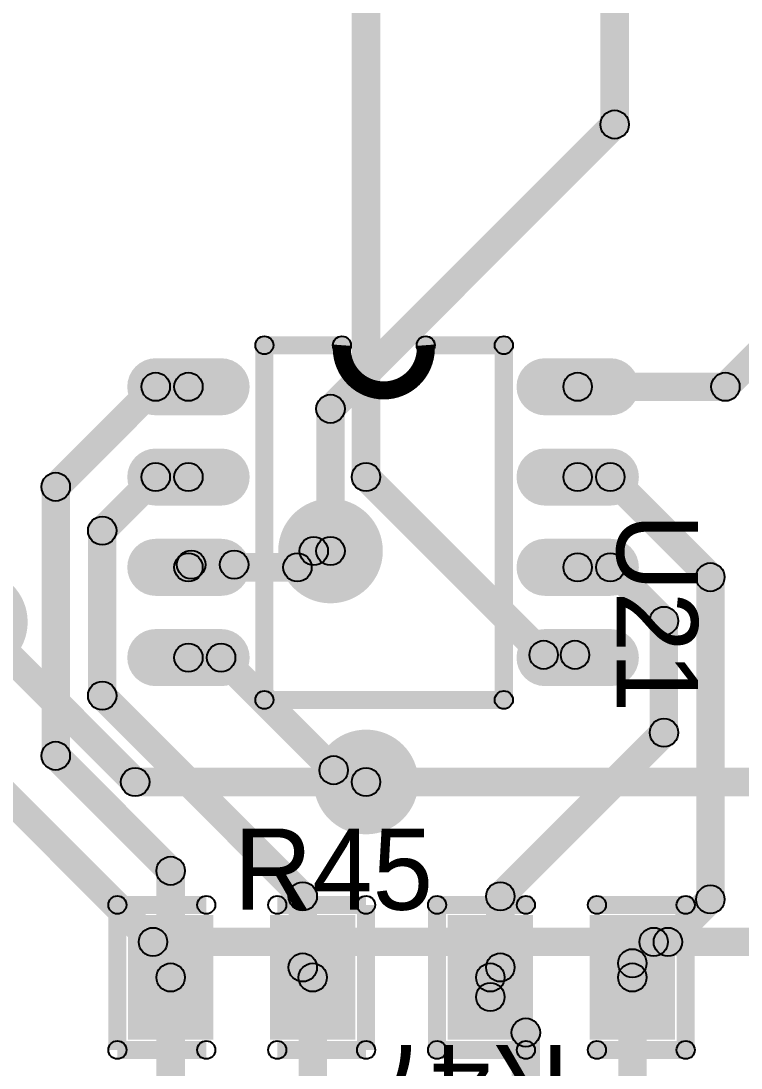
# Model space of a CAD drawing. Header units: millimetres. Extents: x 1.24 to 8.03, y 2.12 to 7.05.
# Drawn here: x 6.521 to 6.92, y 4.635 to 5.215 of the extents above; entities that cross this region are included whole.
import ezdxf

# ---------------------------------------------------------------- set-up
doc = ezdxf.new("R2010")
doc.units = ezdxf.units.MM
doc.header["$MEASUREMENT"] = 0
for name, color, linetype in [('BottomLayer', 5, 'Continuous'), ('BottomSolder', 6, 'Continuous'), ('TopLayer', 1, 'Continuous'), ('TopOverlay', 2, 'Continuous'), ('TopPaste', 8, 'Continuous'), ('TopSolder', 216, 'Continuous'), ('ViaHoleLayer', 16, 'Continuous')]:
    doc.layers.add(name, color=color, linetype=linetype)

# ---------------------------------------------------------------- blocks, each defined once
blk = doc.blocks.new('SOIC_8_L5_0_W4_0_P1_27_LS6_0_BL_1')
at = {"layer": 'TopLayer'}
h = blk.add_hatch(color=1, dxfattribs=at)
edge = h.paths.add_edge_path()
edge.add_arc((-0.075, 0.125984), 0.011811, 0, 180)
edge.add_line((-0.086811, 0.125984), (-0.086811, 0.089763))
edge.add_arc((-0.075, 0.089763), 0.011811, 180, 360)
edge.add_line((-0.063189, 0.089763), (-0.063189, 0.125984))
h = blk.add_hatch(color=1, dxfattribs=at)
edge = h.paths.add_edge_path()
edge.add_arc((-0.025, 0.125984), 0.011811, 0, 180)
edge.add_line((-0.036811, 0.125984), (-0.036811, 0.089763))
edge.add_arc((-0.025, 0.089763), 0.011811, 180, 360)
edge.add_line((-0.013189, 0.089763), (-0.013189, 0.125984))
h = blk.add_hatch(color=1, dxfattribs=at)
edge = h.paths.add_edge_path()
edge.add_arc((0.025, 0.125984), 0.011811, 0, 180)
edge.add_line((0.013189, 0.125984), (0.013189, 0.089763))
edge.add_arc((0.025, 0.089763), 0.011811, 180, 360)
edge.add_line((0.036811, 0.089763), (0.036811, 0.125984))
h = blk.add_hatch(color=1, dxfattribs=at)
edge = h.paths.add_edge_path()
edge.add_arc((0.075, 0.125984), 0.011811, 0, 180)
edge.add_line((0.063189, 0.125984), (0.063189, 0.089763))
edge.add_arc((0.075, 0.089763), 0.011811, 180, 360)
edge.add_line((0.086811, 0.089763), (0.086811, 0.125984))
h = blk.add_hatch(color=1, dxfattribs=at)
edge = h.paths.add_edge_path()
edge.add_arc((-0.075, -0.089763), 0.011811, 0, 180)
edge.add_line((-0.086811, -0.089763), (-0.086811, -0.125984))
edge.add_arc((-0.075, -0.125984), 0.011811, 180, 360)
edge.add_line((-0.063189, -0.125984), (-0.063189, -0.089763))
h = blk.add_hatch(color=1, dxfattribs=at)
edge = h.paths.add_edge_path()
edge.add_arc((-0.025, -0.089763), 0.011811, 0, 180)
edge.add_line((-0.036811, -0.089763), (-0.036811, -0.125984))
edge.add_arc((-0.025, -0.125984), 0.011811, 180, 360)
edge.add_line((-0.013189, -0.125984), (-0.013189, -0.089763))
h = blk.add_hatch(color=1, dxfattribs=at)
edge = h.paths.add_edge_path()
edge.add_arc((0.025, -0.089763), 0.011811, 0, 180)
edge.add_line((0.013189, -0.089763), (0.013189, -0.125984))
edge.add_arc((0.025, -0.125984), 0.011811, 180, 360)
edge.add_line((0.036811, -0.125984), (0.036811, -0.089763))
h = blk.add_hatch(color=1, dxfattribs=at)
edge = h.paths.add_edge_path()
edge.add_arc((0.075, -0.089763), 0.011811, 0, 180)
edge.add_line((0.063189, -0.089763), (0.063189, -0.125984))
edge.add_arc((0.075, -0.125984), 0.011811, 180, 360)
edge.add_line((0.086811, -0.125984), (0.086811, -0.089763))
at = {"layer": 'TopOverlay'}
h = blk.add_hatch(color=2, dxfattribs=at)
edge = h.paths.add_edge_path()
edge.add_arc((-0.098031, 0.066929), 0.005, 0, 360)
h = blk.add_hatch(color=2, dxfattribs=at)
edge = h.paths.add_edge_path()
edge.add_arc((-0.098031, 0.066929), 0.005, 0, 360)
for points in [[(0.098425, 0.071929), (0.098425, 0.061929), (-0.098031, 0.061929), (-0.098031, 0.071929)], [(-0.093031, 0.023622), (-0.103031, 0.023622), (-0.103031, 0.066929), (-0.093031, 0.066929)], [(0.103425, -0.065797), (0.093425, -0.065797), (0.093425, 0.066929), (0.103425, 0.066929)], [(-0.093031, -0.065797), (-0.103031, -0.065797), (-0.103031, -0.022835), (-0.093031, -0.022835)], [(0.098425, -0.060797), (0.098425, -0.070797), (-0.098031, -0.070797), (-0.098031, -0.060797)]]:
    blk.add_hatch(color=2, dxfattribs=at).paths.add_polyline_path(points)
h = blk.add_hatch(color=2, dxfattribs=at)
edge = h.paths.add_edge_path()
edge.add_arc((0.098425, 0.066929), 0.005, 0, 360)
h = blk.add_hatch(color=2, dxfattribs=at)
edge = h.paths.add_edge_path()
edge.add_arc((0.098425, 0.066929), 0.005, 0, 360)
h = blk.add_hatch(color=2, dxfattribs=at)
edge = h.paths.add_edge_path()
edge.add_arc((-0.098031, 0.023622), 0.005, 0, 360)
h = blk.add_hatch(color=2, dxfattribs=at)
edge = h.paths.add_edge_path()
edge.add_arc((-0.098031, 0.023622), 0.005, 0, 360)
h = blk.add_hatch(color=2, dxfattribs=at)
edge = h.paths.add_edge_path()
edge.add_arc((-0.098031, -0.022835), 0.005, 0, 360)
h = blk.add_hatch(color=2, dxfattribs=at)
edge = h.paths.add_edge_path()
edge.add_arc((-0.098031, -0.022835), 0.005, 0, 360)
h = blk.add_hatch(color=2, dxfattribs=at)
edge = h.paths.add_edge_path()
edge.add_arc((-0.098031, -0.065797), 0.005, 0, 360)
h = blk.add_hatch(color=2, dxfattribs=at)
edge = h.paths.add_edge_path()
edge.add_arc((-0.098031, -0.065797), 0.005, 0, 360)
h = blk.add_hatch(color=2, dxfattribs=at)
edge = h.paths.add_edge_path()
edge.add_arc((0.098425, -0.065797), 0.005, 0, 360)
h = blk.add_hatch(color=2, dxfattribs=at)
edge = h.paths.add_edge_path()
edge.add_arc((0.098425, -0.065797), 0.005, 0, 360)
at = {"layer": 'TopPaste'}
h = blk.add_hatch(color=8, dxfattribs=at)
edge = h.paths.add_edge_path()
edge.add_arc((-0.075, 0.125984), 0.011811, 0, 180)
edge.add_line((-0.086811, 0.125984), (-0.086811, 0.089763))
edge.add_arc((-0.075, 0.089763), 0.011811, 180, 360)
edge.add_line((-0.063189, 0.089763), (-0.063189, 0.125984))
h = blk.add_hatch(color=8, dxfattribs=at)
edge = h.paths.add_edge_path()
edge.add_arc((-0.025, 0.125984), 0.011811, 0, 180)
edge.add_line((-0.036811, 0.125984), (-0.036811, 0.089763))
edge.add_arc((-0.025, 0.089763), 0.011811, 180, 360)
edge.add_line((-0.013189, 0.089763), (-0.013189, 0.125984))
h = blk.add_hatch(color=8, dxfattribs=at)
edge = h.paths.add_edge_path()
edge.add_arc((0.025, 0.125984), 0.011811, 0, 180)
edge.add_line((0.013189, 0.125984), (0.013189, 0.089763))
edge.add_arc((0.025, 0.089763), 0.011811, 180, 360)
edge.add_line((0.036811, 0.089763), (0.036811, 0.125984))
h = blk.add_hatch(color=8, dxfattribs=at)
edge = h.paths.add_edge_path()
edge.add_arc((0.075, 0.125984), 0.011811, 0, 180)
edge.add_line((0.063189, 0.125984), (0.063189, 0.089763))
edge.add_arc((0.075, 0.089763), 0.011811, 180, 360)
edge.add_line((0.086811, 0.089763), (0.086811, 0.125984))
h = blk.add_hatch(color=8, dxfattribs=at)
edge = h.paths.add_edge_path()
edge.add_arc((-0.075, -0.089763), 0.011811, 0, 180)
edge.add_line((-0.086811, -0.089763), (-0.086811, -0.125984))
edge.add_arc((-0.075, -0.125984), 0.011811, 180, 360)
edge.add_line((-0.063189, -0.125984), (-0.063189, -0.089763))
h = blk.add_hatch(color=8, dxfattribs=at)
edge = h.paths.add_edge_path()
edge.add_arc((-0.025, -0.089763), 0.011811, 0, 180)
edge.add_line((-0.036811, -0.089763), (-0.036811, -0.125984))
edge.add_arc((-0.025, -0.125984), 0.011811, 180, 360)
edge.add_line((-0.013189, -0.125984), (-0.013189, -0.089763))
h = blk.add_hatch(color=8, dxfattribs=at)
edge = h.paths.add_edge_path()
edge.add_arc((0.025, -0.089763), 0.011811, 0, 180)
edge.add_line((0.013189, -0.089763), (0.013189, -0.125984))
edge.add_arc((0.025, -0.125984), 0.011811, 180, 360)
edge.add_line((0.036811, -0.125984), (0.036811, -0.089763))
h = blk.add_hatch(color=8, dxfattribs=at)
edge = h.paths.add_edge_path()
edge.add_arc((0.075, -0.089763), 0.011811, 0, 180)
edge.add_line((0.063189, -0.089763), (0.063189, -0.125984))
edge.add_arc((0.075, -0.125984), 0.011811, 180, 360)
edge.add_line((0.086811, -0.125984), (0.086811, -0.089763))
at = {"layer": 'TopSolder'}
h = blk.add_hatch(color=216, dxfattribs=at)
edge = h.paths.add_edge_path()
edge.add_arc((-0.075, 0.125984), 0.015811, 0, 180)
edge.add_line((-0.090811, 0.125984), (-0.090811, 0.089763))
edge.add_arc((-0.075, 0.089763), 0.015811, 180, 360)
edge.add_line((-0.059189, 0.089763), (-0.059189, 0.125984))
h = blk.add_hatch(color=216, dxfattribs=at)
edge = h.paths.add_edge_path()
edge.add_arc((-0.025, 0.125984), 0.015811, 0, 180)
edge.add_line((-0.040811, 0.125984), (-0.040811, 0.089763))
edge.add_arc((-0.025, 0.089763), 0.015811, 180, 360)
edge.add_line((-0.009189, 0.089763), (-0.009189, 0.125984))
h = blk.add_hatch(color=216, dxfattribs=at)
edge = h.paths.add_edge_path()
edge.add_arc((0.025, 0.125984), 0.015811, 0, 180)
edge.add_line((0.009189, 0.125984), (0.009189, 0.089763))
edge.add_arc((0.025, 0.089763), 0.015811, 180, 360)
edge.add_line((0.040811, 0.089763), (0.040811, 0.125984))
h = blk.add_hatch(color=216, dxfattribs=at)
edge = h.paths.add_edge_path()
edge.add_arc((0.075, 0.125984), 0.015811, 0, 180)
edge.add_line((0.059189, 0.125984), (0.059189, 0.089763))
edge.add_arc((0.075, 0.089763), 0.015811, 180, 360)
edge.add_line((0.090811, 0.089763), (0.090811, 0.125984))
h = blk.add_hatch(color=216, dxfattribs=at)
edge = h.paths.add_edge_path()
edge.add_arc((-0.075, -0.089763), 0.015811, 0, 180)
edge.add_line((-0.090811, -0.089763), (-0.090811, -0.125984))
edge.add_arc((-0.075, -0.125984), 0.015811, 180, 360)
edge.add_line((-0.059189, -0.125984), (-0.059189, -0.089763))
h = blk.add_hatch(color=216, dxfattribs=at)
edge = h.paths.add_edge_path()
edge.add_arc((-0.025, -0.089763), 0.015811, 0, 180)
edge.add_line((-0.040811, -0.089763), (-0.040811, -0.125984))
edge.add_arc((-0.025, -0.125984), 0.015811, 180, 360)
edge.add_line((-0.009189, -0.125984), (-0.009189, -0.089763))
h = blk.add_hatch(color=216, dxfattribs=at)
edge = h.paths.add_edge_path()
edge.add_arc((0.025, -0.089763), 0.015811, 0, 180)
edge.add_line((0.009189, -0.089763), (0.009189, -0.125984))
edge.add_arc((0.025, -0.125984), 0.015811, 180, 360)
edge.add_line((0.040811, -0.125984), (0.040811, -0.089763))
h = blk.add_hatch(color=216, dxfattribs=at)
edge = h.paths.add_edge_path()
edge.add_arc((0.075, -0.089763), 0.015811, 0, 180)
edge.add_line((0.059189, -0.089763), (0.059189, -0.125984))
edge.add_arc((0.075, -0.125984), 0.015811, 180, 360)
edge.add_line((0.090811, -0.125984), (0.090811, -0.089763))
at = {"layer": 'TopOverlay', "const_width": 0.01}
blk.add_lwpolyline([(-0.098031, 0.023622, -1.0785851), (-0.098031, -0.022835)], format="xyb", dxfattribs=at)
at = {"layer": 'TopOverlay'}
for centre in [(-0.098031, 0.066929), (-0.098031, 0.066929), (0.098425, 0.066929), (0.098425, 0.066929), (-0.098031, 0.023622), (-0.098031, 0.023622), (-0.098031, -0.022835), (-0.098031, -0.022835), (-0.098031, -0.065797), (-0.098031, -0.065797), (0.098425, -0.065797), (0.098425, -0.065797)]:
    blk.add_circle(centre, 0.005, dxfattribs=at)
blk = doc.blocks.new('R0805_95')
at = {"layer": 'TopLayer'}
for points in [[(-0.05906, 0.03051), (-0.01969, 0.03051), (-0.01969, -0.03051), (-0.05906, -0.03051)], [(0.01968, 0.03051), (0.05905, 0.03051), (0.05905, -0.03051), (0.01968, -0.03051)]]:
    blk.add_hatch(color=1, dxfattribs=at).paths.add_polyline_path(points)
at = {"layer": 'TopOverlay'}
h = blk.add_hatch(color=2, dxfattribs=at)
edge = h.paths.add_edge_path()
edge.add_arc((-0.0689, 0.04016), 0.005, 0, 360)
h = blk.add_hatch(color=2, dxfattribs=at)
edge = h.paths.add_edge_path()
edge.add_arc((-0.0689, 0.04016), 0.005, 0, 360)
for points in [[(-0.0689, 0.03516), (-0.0689, 0.04516), (-0.01969, 0.04516), (-0.01969, 0.03516)], [(0.01968, 0.03516), (0.01968, 0.04516), (0.0689, 0.04516), (0.0689, 0.03516)], [(-0.0739, 0.04016), (-0.0639, 0.04016), (-0.0639, -0.04016), (-0.0739, -0.04016)], [(0.0739, -0.04016), (0.0639, -0.04016), (0.0639, 0.04016), (0.0739, 0.04016)], [(-0.0689, -0.04516), (-0.0689, -0.03516), (-0.01969, -0.03516), (-0.01969, -0.04516)], [(0.01968, -0.04516), (0.01968, -0.03516), (0.0689, -0.03516), (0.0689, -0.04516)]]:
    blk.add_hatch(color=2, dxfattribs=at).paths.add_polyline_path(points)
h = blk.add_hatch(color=2, dxfattribs=at)
edge = h.paths.add_edge_path()
edge.add_arc((-0.01969, 0.04016), 0.005, 0, 360)
h = blk.add_hatch(color=2, dxfattribs=at)
edge = h.paths.add_edge_path()
edge.add_arc((0.01968, 0.04016), 0.005, 0, 360)
h = blk.add_hatch(color=2, dxfattribs=at)
edge = h.paths.add_edge_path()
edge.add_arc((0.0689, 0.04016), 0.005, 0, 360)
h = blk.add_hatch(color=2, dxfattribs=at)
edge = h.paths.add_edge_path()
edge.add_arc((0.0689, 0.04016), 0.005, 0, 360)
h = blk.add_hatch(color=2, dxfattribs=at)
edge = h.paths.add_edge_path()
edge.add_arc((-0.0689, -0.04016), 0.005, 0, 360)
h = blk.add_hatch(color=2, dxfattribs=at)
edge = h.paths.add_edge_path()
edge.add_arc((-0.0689, -0.04016), 0.005, 0, 360)
h = blk.add_hatch(color=2, dxfattribs=at)
edge = h.paths.add_edge_path()
edge.add_arc((-0.01969, -0.04016), 0.005, 0, 360)
h = blk.add_hatch(color=2, dxfattribs=at)
edge = h.paths.add_edge_path()
edge.add_arc((0.01968, -0.04016), 0.005, 0, 360)
h = blk.add_hatch(color=2, dxfattribs=at)
edge = h.paths.add_edge_path()
edge.add_arc((0.0689, -0.04016), 0.005, 0, 360)
h = blk.add_hatch(color=2, dxfattribs=at)
edge = h.paths.add_edge_path()
edge.add_arc((0.0689, -0.04016), 0.005, 0, 360)
at = {"layer": 'TopPaste'}
for points in [[(-0.05906, 0.03051), (-0.01969, 0.03051), (-0.01969, -0.03051), (-0.05906, -0.03051)], [(0.01968, 0.03051), (0.05905, 0.03051), (0.05905, -0.03051), (0.01968, -0.03051)]]:
    blk.add_hatch(color=8, dxfattribs=at).paths.add_polyline_path(points)
at = {"layer": 'TopSolder'}
for points in [[(-0.06306, 0.03451), (-0.01569, 0.03451), (-0.01569, -0.03451), (-0.06306, -0.03451)], [(0.01568, 0.03451), (0.06305, 0.03451), (0.06305, -0.03451), (0.01568, -0.03451)]]:
    blk.add_hatch(color=216, dxfattribs=at).paths.add_polyline_path(points)
at = {"layer": 'TopOverlay'}
for centre in [(-0.0689, 0.04016), (-0.0689, 0.04016), (-0.01969, 0.04016), (0.01968, 0.04016), (0.0689, 0.04016), (0.0689, 0.04016), (-0.0689, -0.04016), (-0.0689, -0.04016), (-0.01969, -0.04016), (0.01968, -0.04016), (0.0689, -0.04016), (0.0689, -0.04016)]:
    blk.add_circle(centre, 0.005, dxfattribs=at)
blk = doc.blocks.new('R0805_97')
at = {"layer": 'TopLayer'}
for points in [[(-0.05906, 0.03051), (-0.01969, 0.03051), (-0.01969, -0.03051), (-0.05906, -0.03051)], [(0.01969, 0.03051), (0.05906, 0.03051), (0.05906, -0.03051), (0.01969, -0.03051)]]:
    blk.add_hatch(color=1, dxfattribs=at).paths.add_polyline_path(points)
at = {"layer": 'TopOverlay'}
h = blk.add_hatch(color=2, dxfattribs=at)
edge = h.paths.add_edge_path()
edge.add_arc((-0.0689, 0.04016), 0.005, 0, 360)
h = blk.add_hatch(color=2, dxfattribs=at)
edge = h.paths.add_edge_path()
edge.add_arc((-0.0689, 0.04016), 0.005, 0, 360)
for points in [[(-0.01969, 0.04516), (-0.01969, 0.03516), (-0.0689, 0.03516), (-0.0689, 0.04516)], [(0.0689, 0.04516), (0.0689, 0.03516), (0.01969, 0.03516), (0.01969, 0.04516)], [(-0.0639, -0.04016), (-0.0739, -0.04016), (-0.0739, 0.04016), (-0.0639, 0.04016)], [(0.0639, 0.04016), (0.0739, 0.04016), (0.0739, -0.04016), (0.0639, -0.04016)], [(-0.01969, -0.03516), (-0.01969, -0.04516), (-0.0689, -0.04516), (-0.0689, -0.03516)], [(0.0689, -0.03516), (0.0689, -0.04516), (0.01969, -0.04516), (0.01969, -0.03516)]]:
    blk.add_hatch(color=2, dxfattribs=at).paths.add_polyline_path(points)
h = blk.add_hatch(color=2, dxfattribs=at)
edge = h.paths.add_edge_path()
edge.add_arc((-0.01969, 0.04016), 0.005, 0, 360)
h = blk.add_hatch(color=2, dxfattribs=at)
edge = h.paths.add_edge_path()
edge.add_arc((0.01969, 0.04016), 0.005, 0, 360)
h = blk.add_hatch(color=2, dxfattribs=at)
edge = h.paths.add_edge_path()
edge.add_arc((0.0689, 0.04016), 0.005, 0, 360)
h = blk.add_hatch(color=2, dxfattribs=at)
edge = h.paths.add_edge_path()
edge.add_arc((0.0689, 0.04016), 0.005, 0, 360)
h = blk.add_hatch(color=2, dxfattribs=at)
edge = h.paths.add_edge_path()
edge.add_arc((-0.0689, -0.04016), 0.005, 0, 360)
h = blk.add_hatch(color=2, dxfattribs=at)
edge = h.paths.add_edge_path()
edge.add_arc((-0.0689, -0.04016), 0.005, 0, 360)
h = blk.add_hatch(color=2, dxfattribs=at)
edge = h.paths.add_edge_path()
edge.add_arc((-0.01969, -0.04016), 0.005, 0, 360)
h = blk.add_hatch(color=2, dxfattribs=at)
edge = h.paths.add_edge_path()
edge.add_arc((0.01969, -0.04016), 0.005, 0, 360)
h = blk.add_hatch(color=2, dxfattribs=at)
edge = h.paths.add_edge_path()
edge.add_arc((0.0689, -0.04016), 0.005, 0, 360)
h = blk.add_hatch(color=2, dxfattribs=at)
edge = h.paths.add_edge_path()
edge.add_arc((0.0689, -0.04016), 0.005, 0, 360)
at = {"layer": 'TopPaste'}
for points in [[(-0.05906, 0.03051), (-0.01969, 0.03051), (-0.01969, -0.03051), (-0.05906, -0.03051)], [(0.01969, 0.03051), (0.05906, 0.03051), (0.05906, -0.03051), (0.01969, -0.03051)]]:
    blk.add_hatch(color=8, dxfattribs=at).paths.add_polyline_path(points)
at = {"layer": 'TopSolder'}
for points in [[(-0.06305, 0.03451), (-0.01569, 0.03451), (-0.01569, -0.03451), (-0.06305, -0.03451)], [(0.01569, 0.03451), (0.06305, 0.03451), (0.06305, -0.03451), (0.01569, -0.03451)]]:
    blk.add_hatch(color=216, dxfattribs=at).paths.add_polyline_path(points)
at = {"layer": 'TopOverlay'}
for centre in [(-0.0689, 0.04016), (-0.0689, 0.04016), (-0.01969, 0.04016), (0.01969, 0.04016), (0.0689, 0.04016), (0.0689, 0.04016), (-0.0689, -0.04016), (-0.0689, -0.04016), (-0.01969, -0.04016), (0.01969, -0.04016), (0.0689, -0.04016), (0.0689, -0.04016)]:
    blk.add_circle(centre, 0.005, dxfattribs=at)

msp = doc.modelspace()

# ---------------------------------------------------------------- hatches: boundary and pattern name
at = {"layer": 'BottomLayer'}
for points in [[(6.85827, 5.15748), (6.84252, 5.15748), (6.84252, 5.51606), (6.85827, 5.51606)], [(6.01455, 5.27353), (6.02569, 5.28466), (6.60006, 4.71029), (6.58892, 4.69916)], [(6.69848, 4.99443), (6.68735, 5.00557), (6.84483, 5.16305), (6.85596, 5.15191)], [(6.70079, 4.92126), (6.68504, 4.92126), (6.68504, 5), (6.70079, 5)], [(6.4905, 4.87632), (6.50163, 4.88746), (6.59021, 4.79887), (6.57908, 4.78774)], [(6.58465, 4.78543), (6.58465, 4.80118), (6.7126, 4.80118), (6.7126, 4.78543)], [(6.7126, 4.78543), (6.7126, 4.80118), (7.11614, 4.80118), (7.11614, 4.78543)], [(6.59449, 4.69685), (6.59449, 4.7126), (7.61811, 4.7126), (7.61811, 4.69685)]]:
    msp.add_hatch(color=5, dxfattribs=at).paths.add_polyline_path(points)
h = msp.add_hatch(color=5, dxfattribs=at)
edge = h.paths.add_edge_path()
edge.add_arc((6.85039, 5.15748), 0.00787, 0, 360)
h = msp.add_hatch(color=5, dxfattribs=at)
edge = h.paths.add_edge_path()
edge.add_arc((6.85039, 5.15748), 0.00787, 0, 360)
h = msp.add_hatch(color=5, dxfattribs=at)
edge = h.paths.add_edge_path()
edge.add_arc((6.69291, 5), 0.00787, 0, 360)
h = msp.add_hatch(color=5, dxfattribs=at)
edge = h.paths.add_edge_path()
edge.add_arc((6.69291, 5), 0.00787, 0, 360)
h = msp.add_hatch(color=5, dxfattribs=at)
edge = h.paths.add_edge_path()
edge.add_arc((6.69291, 4.92126), 0.025, 0, 360)
h = msp.add_hatch(color=5, dxfattribs=at)
edge = h.paths.add_edge_path()
edge.add_arc((6.69291, 4.92126), 0.00787, 0, 360)
h = msp.add_hatch(color=5, dxfattribs=at)
edge = h.paths.add_edge_path()
edge.add_arc((6.7126, 4.79331), 0.025, 0, 360)
h = msp.add_hatch(color=5, dxfattribs=at)
edge = h.paths.add_edge_path()
edge.add_arc((6.58465, 4.79331), 0.00787, 0, 360)
h = msp.add_hatch(color=5, dxfattribs=at)
edge = h.paths.add_edge_path()
edge.add_arc((6.58465, 4.79331), 0.00787, 0, 360)
h = msp.add_hatch(color=5, dxfattribs=at)
edge = h.paths.add_edge_path()
edge.add_arc((6.7126, 4.79331), 0.00787, 0, 360)
h = msp.add_hatch(color=5, dxfattribs=at)
edge = h.paths.add_edge_path()
edge.add_arc((6.7126, 4.79331), 0.00787, 0, 360)
h = msp.add_hatch(color=5, dxfattribs=at)
edge = h.paths.add_edge_path()
edge.add_arc((6.59449, 4.70472), 0.00787, 0, 360)
h = msp.add_hatch(color=5, dxfattribs=at)
edge = h.paths.add_edge_path()
edge.add_arc((6.59449, 4.70472), 0.00787, 0, 360)
at = {"layer": 'BottomSolder'}
h = msp.add_hatch(color=6, dxfattribs=at)
edge = h.paths.add_edge_path()
edge.add_arc((6.69291, 4.92126), 0.029, 0, 360)
h = msp.add_hatch(color=6, dxfattribs=at)
edge = h.paths.add_edge_path()
edge.add_arc((6.49606, 4.88189), 0.029, 0, 360)
h = msp.add_hatch(color=6, dxfattribs=at)
edge = h.paths.add_edge_path()
edge.add_arc((6.7126, 4.79331), 0.029, 0, 360)
at = {"layer": 'TopLayer'}
for points in [[(6.72047, 4.96221), (6.70472, 4.96221), (6.70472, 5.29528), (6.72047, 5.29528)], [(6.91738, 5.00664), (6.90624, 5.01777), (7.00231, 5.11384), (7.01344, 5.1027)], [(6.5462, 4.9512), (6.53506, 4.96234), (6.5905, 5.01777), (6.60163, 5.00664)], [(6.59606, 5.00433), (6.59606, 5.02008), (6.61417, 5.02008), (6.61417, 5.00433)], [(6.82992, 5.00433), (6.82992, 5.02008), (6.91181, 5.02008), (6.91181, 5.00433)], [(6.57195, 4.92695), (6.56081, 4.93809), (6.5905, 4.96777), (6.60163, 4.95664)], [(6.59606, 4.95433), (6.59606, 4.97008), (6.61417, 4.97008), (6.61417, 4.95433)], [(6.70703, 4.95664), (6.71817, 4.96778), (6.81666, 4.86928), (6.80553, 4.85814)], [(6.82992, 4.95433), (6.82992, 4.97008), (6.84803, 4.97008), (6.84803, 4.95433)], [(6.84246, 4.95664), (6.8536, 4.96777), (6.90903, 4.91234), (6.8979, 4.9012)], [(6.5485, 4.8078), (6.53276, 4.8078), (6.53276, 4.95677), (6.5485, 4.95677)], [(6.57425, 4.8411), (6.5585, 4.8411), (6.5585, 4.93252), (6.57425, 4.93252)], [(6.68016, 4.90664), (6.66902, 4.91777), (6.67808, 4.92683), (6.68921, 4.91569)], [(6.68364, 4.91339), (6.68364, 4.92913), (6.69291, 4.92913), (6.69291, 4.91339)], [(6.61974, 4.90664), (6.60861, 4.91777), (6.61011, 4.91928), (6.62125, 4.90814)], [(6.61417, 4.90433), (6.61417, 4.92008), (6.67459, 4.92008), (6.67459, 4.90433)], [(6.61568, 4.90584), (6.61568, 4.92159), (6.6395, 4.92159), (6.6395, 4.90584)], [(6.82992, 4.90433), (6.82992, 4.92008), (6.84803, 4.92008), (6.84803, 4.90433)], [(6.84246, 4.90664), (6.8536, 4.91777), (6.88328, 4.88809), (6.87215, 4.87695)], [(6.91134, 4.72827), (6.89559, 4.72827), (6.89559, 4.90677), (6.91134, 4.90677)], [(6.88559, 4.82063), (6.86984, 4.82063), (6.86984, 4.88252), (6.88559, 4.88252)], [(6.61417, 4.85433), (6.61417, 4.87008), (6.63228, 4.87008), (6.63228, 4.85433)], [(6.62672, 4.85664), (6.63785, 4.86777), (6.7002, 4.80543), (6.68906, 4.79429)], [(6.81109, 4.85584), (6.81109, 4.87159), (6.82841, 4.87159), (6.82841, 4.85584)], [(6.56081, 4.83553), (6.57195, 4.84667), (6.6831, 4.73552), (6.67196, 4.72438)], [(6.7926, 4.72438), (6.78147, 4.73552), (6.87215, 4.8262), (6.88328, 4.81506)], [(6.53506, 4.80223), (6.5462, 4.81336), (6.6099, 4.74966), (6.59876, 4.73853)], [(6.61221, 4.68504), (6.59646, 4.68504), (6.59646, 4.74409), (6.61221, 4.74409)], [(6.88549, 4.69916), (6.87435, 4.71029), (6.8979, 4.73384), (6.90903, 4.7227)], [(6.68541, 4.69058), (6.66966, 4.69058), (6.66966, 4.72995), (6.68541, 4.72995)], [(6.79491, 4.69058), (6.77916, 4.69058), (6.77916, 4.72995), (6.79491, 4.72995)], [(6.8658, 4.68735), (6.85467, 4.69848), (6.86648, 4.71029), (6.87761, 4.69916)], [(6.87205, 4.69685), (6.87205, 4.7126), (6.87992, 4.7126), (6.87992, 4.69685)], [(6.67196, 4.68501), (6.6831, 4.69615), (6.68864, 4.69061), (6.6775, 4.67947)], [(6.78706, 4.67947), (6.77593, 4.69061), (6.78147, 4.69615), (6.7926, 4.68501)], [(6.86811, 4.68504), (6.85236, 4.68504), (6.85236, 4.69291), (6.86811, 4.69291)], [(6.61221, 4.32972), (6.59646, 4.32972), (6.59646, 4.68504), (6.61221, 4.68504)], [(6.69095, 4.5374), (6.6752, 4.5374), (6.6752, 4.68504), (6.69095, 4.68504)], [(6.78937, 4.67421), (6.77362, 4.67421), (6.77362, 4.68504), (6.78937, 4.68504)], [(6.86811, 4.60573), (6.85236, 4.60573), (6.85236, 4.68504), (6.86811, 4.68504)], [(6.77593, 4.66864), (6.78706, 4.67978), (6.80675, 4.6601), (6.79561, 4.64896)], [(6.80906, 4.52756), (6.79331, 4.52756), (6.79331, 4.65453), (6.80906, 4.65453)]]:
    msp.add_hatch(color=1, dxfattribs=at).paths.add_polyline_path(points)
h = msp.add_hatch(color=1, dxfattribs=at)
edge = h.paths.add_edge_path()
edge.add_arc((6.59606, 5.0122), 0.00787, 0, 360)
h = msp.add_hatch(color=1, dxfattribs=at)
edge = h.paths.add_edge_path()
edge.add_arc((6.59606, 5.0122), 0.00787, 0, 360)
h = msp.add_hatch(color=1, dxfattribs=at)
edge = h.paths.add_edge_path()
edge.add_arc((6.61417, 5.0122), 0.00787, 0, 360)
h = msp.add_hatch(color=1, dxfattribs=at)
edge = h.paths.add_edge_path()
edge.add_arc((6.82992, 5.0122), 0.00787, 0, 360)
h = msp.add_hatch(color=1, dxfattribs=at)
edge = h.paths.add_edge_path()
edge.add_arc((6.91181, 5.0122), 0.00787, 0, 360)
h = msp.add_hatch(color=1, dxfattribs=at)
edge = h.paths.add_edge_path()
edge.add_arc((6.91181, 5.0122), 0.00787, 0, 360)
h = msp.add_hatch(color=1, dxfattribs=at)
edge = h.paths.add_edge_path()
edge.add_arc((6.54063, 4.95677), 0.00787, 0, 360)
h = msp.add_hatch(color=1, dxfattribs=at)
edge = h.paths.add_edge_path()
edge.add_arc((6.54063, 4.95677), 0.00787, 0, 360)
h = msp.add_hatch(color=1, dxfattribs=at)
edge = h.paths.add_edge_path()
edge.add_arc((6.59606, 4.9622), 0.00787, 0, 360)
h = msp.add_hatch(color=1, dxfattribs=at)
edge = h.paths.add_edge_path()
edge.add_arc((6.59606, 4.9622), 0.00787, 0, 360)
h = msp.add_hatch(color=1, dxfattribs=at)
edge = h.paths.add_edge_path()
edge.add_arc((6.61417, 4.9622), 0.00787, 0, 360)
h = msp.add_hatch(color=1, dxfattribs=at)
edge = h.paths.add_edge_path()
edge.add_arc((6.7126, 4.96221), 0.00787, 0, 360)
h = msp.add_hatch(color=1, dxfattribs=at)
edge = h.paths.add_edge_path()
edge.add_arc((6.7126, 4.96221), 0.00787, 0, 360)
h = msp.add_hatch(color=1, dxfattribs=at)
edge = h.paths.add_edge_path()
edge.add_arc((6.82992, 4.9622), 0.00787, 0, 360)
h = msp.add_hatch(color=1, dxfattribs=at)
edge = h.paths.add_edge_path()
edge.add_arc((6.84803, 4.9622), 0.00787, 0, 360)
h = msp.add_hatch(color=1, dxfattribs=at)
edge = h.paths.add_edge_path()
edge.add_arc((6.84803, 4.9622), 0.00787, 0, 360)
h = msp.add_hatch(color=1, dxfattribs=at)
edge = h.paths.add_edge_path()
edge.add_arc((6.69291, 4.92126), 0.025, 0, 360)
h = msp.add_hatch(color=1, dxfattribs=at)
edge = h.paths.add_edge_path()
edge.add_arc((6.56638, 4.93252), 0.00787, 0, 360)
h = msp.add_hatch(color=1, dxfattribs=at)
edge = h.paths.add_edge_path()
edge.add_arc((6.56638, 4.93252), 0.00787, 0, 360)
h = msp.add_hatch(color=1, dxfattribs=at)
edge = h.paths.add_edge_path()
edge.add_arc((6.68364, 4.92126), 0.00787, 0, 360)
h = msp.add_hatch(color=1, dxfattribs=at)
edge = h.paths.add_edge_path()
edge.add_arc((6.68364, 4.92126), 0.00787, 0, 360)
h = msp.add_hatch(color=1, dxfattribs=at)
edge = h.paths.add_edge_path()
edge.add_arc((6.69291, 4.92126), 0.00787, 0, 360)
h = msp.add_hatch(color=1, dxfattribs=at)
edge = h.paths.add_edge_path()
edge.add_arc((6.61417, 4.9122), 0.00787, 0, 360)
h = msp.add_hatch(color=1, dxfattribs=at)
edge = h.paths.add_edge_path()
edge.add_arc((6.61417, 4.9122), 0.00787, 0, 360)
h = msp.add_hatch(color=1, dxfattribs=at)
edge = h.paths.add_edge_path()
edge.add_arc((6.61568, 4.91371), 0.00787, 0, 360)
h = msp.add_hatch(color=1, dxfattribs=at)
edge = h.paths.add_edge_path()
edge.add_arc((6.61568, 4.91371), 0.00787, 0, 360)
h = msp.add_hatch(color=1, dxfattribs=at)
edge = h.paths.add_edge_path()
edge.add_arc((6.6395, 4.91371), 0.00787, 0, 360)
h = msp.add_hatch(color=1, dxfattribs=at)
edge = h.paths.add_edge_path()
edge.add_arc((6.67459, 4.9122), 0.00787, 0, 360)
h = msp.add_hatch(color=1, dxfattribs=at)
edge = h.paths.add_edge_path()
edge.add_arc((6.67459, 4.9122), 0.00787, 0, 360)
h = msp.add_hatch(color=1, dxfattribs=at)
edge = h.paths.add_edge_path()
edge.add_arc((6.82992, 4.9122), 0.00787, 0, 360)
h = msp.add_hatch(color=1, dxfattribs=at)
edge = h.paths.add_edge_path()
edge.add_arc((6.84803, 4.9122), 0.00787, 0, 360)
h = msp.add_hatch(color=1, dxfattribs=at)
edge = h.paths.add_edge_path()
edge.add_arc((6.84803, 4.9122), 0.00787, 0, 360)
h = msp.add_hatch(color=1, dxfattribs=at)
edge = h.paths.add_edge_path()
edge.add_arc((6.90346, 4.90677), 0.00787, 0, 360)
h = msp.add_hatch(color=1, dxfattribs=at)
edge = h.paths.add_edge_path()
edge.add_arc((6.90346, 4.90677), 0.00787, 0, 360)
h = msp.add_hatch(color=1, dxfattribs=at)
edge = h.paths.add_edge_path()
edge.add_arc((6.87772, 4.88252), 0.00787, 0, 360)
h = msp.add_hatch(color=1, dxfattribs=at)
edge = h.paths.add_edge_path()
edge.add_arc((6.87772, 4.88252), 0.00787, 0, 360)
h = msp.add_hatch(color=1, dxfattribs=at)
edge = h.paths.add_edge_path()
edge.add_arc((6.61417, 4.8622), 0.00787, 0, 360)
h = msp.add_hatch(color=1, dxfattribs=at)
edge = h.paths.add_edge_path()
edge.add_arc((6.63228, 4.8622), 0.00787, 0, 360)
h = msp.add_hatch(color=1, dxfattribs=at)
edge = h.paths.add_edge_path()
edge.add_arc((6.63228, 4.8622), 0.00787, 0, 360)
h = msp.add_hatch(color=1, dxfattribs=at)
edge = h.paths.add_edge_path()
edge.add_arc((6.81109, 4.86371), 0.00787, 0, 360)
h = msp.add_hatch(color=1, dxfattribs=at)
edge = h.paths.add_edge_path()
edge.add_arc((6.81109, 4.86371), 0.00787, 0, 360)
h = msp.add_hatch(color=1, dxfattribs=at)
edge = h.paths.add_edge_path()
edge.add_arc((6.82841, 4.86371), 0.00787, 0, 360)
h = msp.add_hatch(color=1, dxfattribs=at)
edge = h.paths.add_edge_path()
edge.add_arc((6.56638, 4.8411), 0.00787, 0, 360)
h = msp.add_hatch(color=1, dxfattribs=at)
edge = h.paths.add_edge_path()
edge.add_arc((6.56638, 4.8411), 0.00787, 0, 360)
h = msp.add_hatch(color=1, dxfattribs=at)
edge = h.paths.add_edge_path()
edge.add_arc((6.87772, 4.82063), 0.00787, 0, 360)
h = msp.add_hatch(color=1, dxfattribs=at)
edge = h.paths.add_edge_path()
edge.add_arc((6.87772, 4.82063), 0.00787, 0, 360)
h = msp.add_hatch(color=1, dxfattribs=at)
edge = h.paths.add_edge_path()
edge.add_arc((6.54063, 4.8078), 0.00787, 0, 360)
h = msp.add_hatch(color=1, dxfattribs=at)
edge = h.paths.add_edge_path()
edge.add_arc((6.54063, 4.8078), 0.00787, 0, 360)
h = msp.add_hatch(color=1, dxfattribs=at)
edge = h.paths.add_edge_path()
edge.add_arc((6.7126, 4.79331), 0.025, 0, 360)
h = msp.add_hatch(color=1, dxfattribs=at)
edge = h.paths.add_edge_path()
edge.add_arc((6.69463, 4.79986), 0.00787, 0, 360)
h = msp.add_hatch(color=1, dxfattribs=at)
edge = h.paths.add_edge_path()
edge.add_arc((6.60433, 4.74409), 0.00787, 0, 360)
h = msp.add_hatch(color=1, dxfattribs=at)
edge = h.paths.add_edge_path()
edge.add_arc((6.60433, 4.74409), 0.00787, 0, 360)
h = msp.add_hatch(color=1, dxfattribs=at)
edge = h.paths.add_edge_path()
edge.add_arc((6.67753, 4.72995), 0.00787, 0, 360)
h = msp.add_hatch(color=1, dxfattribs=at)
edge = h.paths.add_edge_path()
edge.add_arc((6.67753, 4.72995), 0.00787, 0, 360)
h = msp.add_hatch(color=1, dxfattribs=at)
edge = h.paths.add_edge_path()
edge.add_arc((6.78704, 4.72995), 0.00787, 0, 360)
h = msp.add_hatch(color=1, dxfattribs=at)
edge = h.paths.add_edge_path()
edge.add_arc((6.78704, 4.72995), 0.00787, 0, 360)
h = msp.add_hatch(color=1, dxfattribs=at)
edge = h.paths.add_edge_path()
edge.add_arc((6.90346, 4.72827), 0.00787, 0, 360)
h = msp.add_hatch(color=1, dxfattribs=at)
edge = h.paths.add_edge_path()
edge.add_arc((6.90346, 4.72827), 0.00787, 0, 360)
h = msp.add_hatch(color=1, dxfattribs=at)
edge = h.paths.add_edge_path()
edge.add_arc((6.87205, 4.70472), 0.00787, 0, 360)
h = msp.add_hatch(color=1, dxfattribs=at)
edge = h.paths.add_edge_path()
edge.add_arc((6.87205, 4.70472), 0.00787, 0, 360)
h = msp.add_hatch(color=1, dxfattribs=at)
edge = h.paths.add_edge_path()
edge.add_arc((6.87992, 4.70472), 0.00787, 0, 360)
h = msp.add_hatch(color=1, dxfattribs=at)
edge = h.paths.add_edge_path()
edge.add_arc((6.87992, 4.70472), 0.00787, 0, 360)
h = msp.add_hatch(color=1, dxfattribs=at)
edge = h.paths.add_edge_path()
edge.add_arc((6.67753, 4.69058), 0.00787, 0, 360)
h = msp.add_hatch(color=1, dxfattribs=at)
edge = h.paths.add_edge_path()
edge.add_arc((6.67753, 4.69058), 0.00787, 0, 360)
h = msp.add_hatch(color=1, dxfattribs=at)
edge = h.paths.add_edge_path()
edge.add_arc((6.78704, 4.69058), 0.00787, 0, 360)
h = msp.add_hatch(color=1, dxfattribs=at)
edge = h.paths.add_edge_path()
edge.add_arc((6.78704, 4.69058), 0.00787, 0, 360)
h = msp.add_hatch(color=1, dxfattribs=at)
edge = h.paths.add_edge_path()
edge.add_arc((6.86024, 4.69291), 0.00787, 0, 360)
h = msp.add_hatch(color=1, dxfattribs=at)
edge = h.paths.add_edge_path()
edge.add_arc((6.86024, 4.69291), 0.00787, 0, 360)
h = msp.add_hatch(color=1, dxfattribs=at)
edge = h.paths.add_edge_path()
edge.add_arc((6.60433, 4.68504), 0.00787, 0, 360)
h = msp.add_hatch(color=1, dxfattribs=at)
edge = h.paths.add_edge_path()
edge.add_arc((6.60433, 4.68504), 0.00787, 0, 360)
h = msp.add_hatch(color=1, dxfattribs=at)
edge = h.paths.add_edge_path()
edge.add_arc((6.68307, 4.68504), 0.00787, 0, 360)
h = msp.add_hatch(color=1, dxfattribs=at)
edge = h.paths.add_edge_path()
edge.add_arc((6.68307, 4.68504), 0.00787, 0, 360)
h = msp.add_hatch(color=1, dxfattribs=at)
edge = h.paths.add_edge_path()
edge.add_arc((6.7815, 4.68504), 0.00787, 0, 360)
h = msp.add_hatch(color=1, dxfattribs=at)
edge = h.paths.add_edge_path()
edge.add_arc((6.7815, 4.68504), 0.00787, 0, 360)
h = msp.add_hatch(color=1, dxfattribs=at)
edge = h.paths.add_edge_path()
edge.add_arc((6.86024, 4.68504), 0.00787, 0, 360)
h = msp.add_hatch(color=1, dxfattribs=at)
edge = h.paths.add_edge_path()
edge.add_arc((6.86024, 4.68504), 0.00787, 0, 360)
h = msp.add_hatch(color=1, dxfattribs=at)
edge = h.paths.add_edge_path()
edge.add_arc((6.7815, 4.67421), 0.00787, 0, 360)
h = msp.add_hatch(color=1, dxfattribs=at)
edge = h.paths.add_edge_path()
edge.add_arc((6.7815, 4.67421), 0.00787, 0, 360)
h = msp.add_hatch(color=1, dxfattribs=at)
edge = h.paths.add_edge_path()
edge.add_arc((6.80118, 4.65453), 0.00787, 0, 360)
h = msp.add_hatch(color=1, dxfattribs=at)
edge = h.paths.add_edge_path()
edge.add_arc((6.80118, 4.65453), 0.00787, 0, 360)
at = {"layer": 'TopSolder'}
h = msp.add_hatch(color=216, dxfattribs=at)
edge = h.paths.add_edge_path()
edge.add_arc((6.69291, 4.92126), 0.029, 0, 360)
h = msp.add_hatch(color=216, dxfattribs=at)
edge = h.paths.add_edge_path()
edge.add_arc((6.49606, 4.88189), 0.029, 0, 360)
h = msp.add_hatch(color=216, dxfattribs=at)
edge = h.paths.add_edge_path()
edge.add_arc((6.7126, 4.79331), 0.029, 0, 360)
at = {"layer": 'ViaHoleLayer'}
h = msp.add_hatch(color=16, dxfattribs=at)
edge = h.paths.add_edge_path()
edge.add_arc((6.69291, 4.92126), 0.014, 0, 360)
h = msp.add_hatch(color=16, dxfattribs=at)
edge = h.paths.add_edge_path()
edge.add_arc((6.7126, 4.79331), 0.014, 0, 360)

# ---------------------------------------------------------------- linework, layer by layer
at = {"layer": 'BottomLayer'}
for centre in [(6.85039, 5.15748), (6.85039, 5.15748), (6.69291, 5), (6.69291, 5), (6.69291, 4.92126), (6.58465, 4.79331), (6.58465, 4.79331), (6.7126, 4.79331), (6.7126, 4.79331), (6.59449, 4.70472), (6.59449, 4.70472)]:
    msp.add_circle(centre, 0.00787, dxfattribs=at)
at = {"layer": 'TopLayer'}
for centre in [(6.59606, 5.0122), (6.59606, 5.0122), (6.61417, 5.0122), (6.82992, 5.0122), (6.91181, 5.0122), (6.91181, 5.0122), (6.54063, 4.95677), (6.54063, 4.95677), (6.59606, 4.9622), (6.59606, 4.9622), (6.61417, 4.9622), (6.7126, 4.96221), (6.7126, 4.96221), (6.82992, 4.9622), (6.84803, 4.9622), (6.84803, 4.9622), (6.56638, 4.93252), (6.56638, 4.93252), (6.68364, 4.92126), (6.68364, 4.92126), (6.69291, 4.92126), (6.61417, 4.9122), (6.61417, 4.9122), (6.61568, 4.91371), (6.61568, 4.91371), (6.6395, 4.91371), (6.67459, 4.9122), (6.67459, 4.9122), (6.82992, 4.9122), (6.84803, 4.9122), (6.84803, 4.9122), (6.90346, 4.90677), (6.90346, 4.90677), (6.87772, 4.88252), (6.87772, 4.88252), (6.61417, 4.8622), (6.63228, 4.8622), (6.63228, 4.8622), (6.81109, 4.86371), (6.81109, 4.86371), (6.82841, 4.86371), (6.56638, 4.8411), (6.56638, 4.8411), (6.87772, 4.82063), (6.87772, 4.82063), (6.54063, 4.8078), (6.54063, 4.8078), (6.69463, 4.79986), (6.60433, 4.74409), (6.60433, 4.74409), (6.67753, 4.72995), (6.67753, 4.72995), (6.78704, 4.72995), (6.78704, 4.72995), (6.90346, 4.72827), (6.90346, 4.72827), (6.87205, 4.70472), (6.87205, 4.70472), (6.87992, 4.70472), (6.87992, 4.70472), (6.67753, 4.69058), (6.67753, 4.69058), (6.78704, 4.69058), (6.78704, 4.69058), (6.86024, 4.69291), (6.86024, 4.69291), (6.60433, 4.68504), (6.60433, 4.68504), (6.68307, 4.68504), (6.68307, 4.68504), (6.7815, 4.68504), (6.7815, 4.68504), (6.86024, 4.68504), (6.86024, 4.68504), (6.7815, 4.67421), (6.7815, 4.67421), (6.80118, 4.65453), (6.80118, 4.65453)]:
    msp.add_circle(centre, 0.00787, dxfattribs=at)

# ---------------------------------------------------------------- block references
for name, p, rotation in [('SOIC_8_L5_0_W4_0_P1_27_LS6_0_BL_1', (6.72205, 4.9372), 270), ('R0805_95', (6.6437, 4.68504), 360), ('R0805_97', (6.82087, 4.68504), 180)]:
    msp.add_blockref(name, p, dxfattribs=dict(rotation=rotation))

# ---------------------------------------------------------------- texts
at = {"layer": 'TopOverlay'}
for s, rotation, p in [('U21', 270, (6.85155, 4.9422)), ('R47', 180, (6.82524, 4.64754))]:
    msp.add_text(s, height=0.045, rotation=rotation, dxfattribs=at).set_placement(p)
msp.add_text('R45', height=0.045, dxfattribs=at).set_placement((6.63933, 4.72254))

doc.saveas('drawing.dxf')
